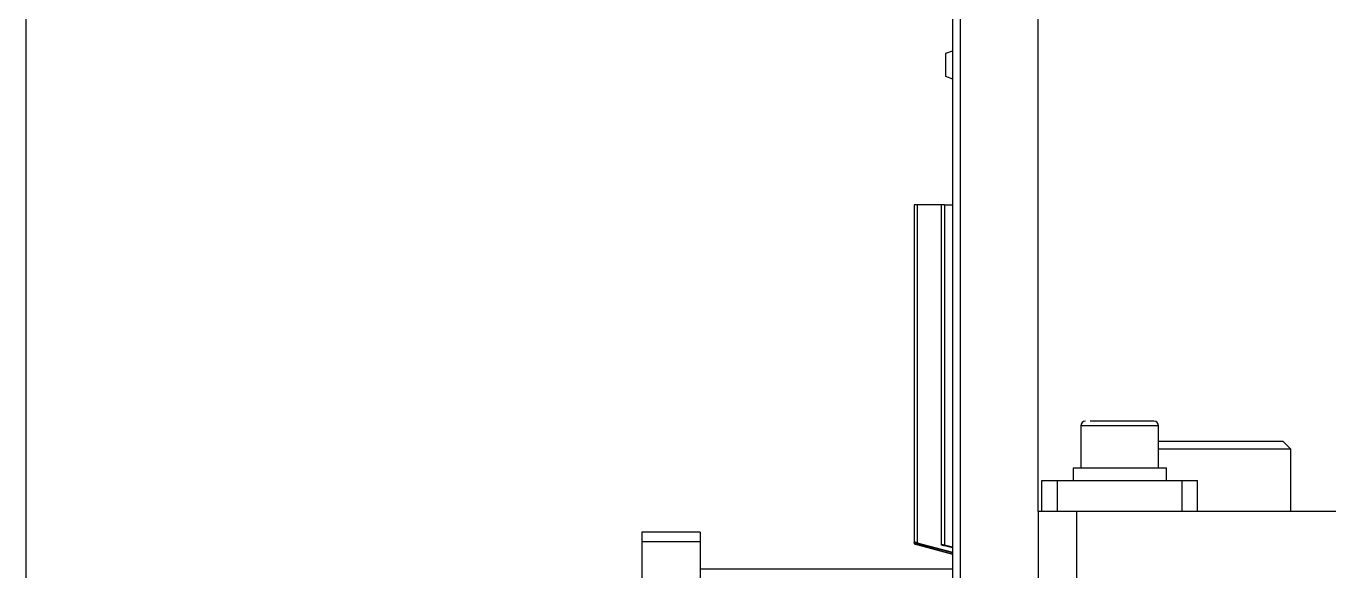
# Model space of a CAD drawing. Header units: centimetres. Extents: x 470464 to 524273, y 49611 to 59074.
# Drawn here: x 505485.43 to 505502.17, y 52577.8 to 52584.81 of the extents above; entities that cross this region are included whole.
import ezdxf

# ---------------------------------------------------------------- set-up
doc = ezdxf.new("R2010")
doc.units = ezdxf.units.CM
doc.header["$MEASUREMENT"] = 0
doc.layers.add('vinç', color=7, linetype='Continuous')

# ---------------------------------------------------------------- blocks, each defined once
blk = doc.blocks.new('ytnytnytnnytytnrmutnebe')
at = {"color": 2, "linetype": 'Continuous', "lineweight": 25}
for p, q in [((416517.82, 68899.253), (416517.291, 68899.253)), ((416517.945, 68899.253), (416517.82, 68899.253)), ((416517.82, 68898.503), (416517.82, 68899.253)), ((416517.945, 68898.503), (416517.945, 68899.253)), ((416517.82, 68898.503), (416517.291, 68898.503)), ((416517.47, 68898.503), (416517.47, 68895.263)), ((416517.945, 68898.503), (416517.82, 68898.503)), ((416517.794, 68895.753), (416517.662, 68895.263)), ((416517.662, 68895.263), (416517.783, 68895.715)), ((416517.801, 68895.715), (416517.68, 68895.263)), ((416517.807, 68895.715), (416517.687, 68895.263)), ((416517.801, 68895.715), (416517.783, 68895.715)), ((416517.812, 68895.753), (416517.794, 68895.753)), ((416522.152, 68895.715), (416517.807, 68895.715)), ((416517.812, 68895.753), (416517.815, 68895.753)), ((416522.152, 68895.753), (416517.815, 68895.753)), ((416522.152, 68895.715), (416522.152, 68895.753)), ((416522.152, 68895.403), (416522.152, 68895.715)), ((416517.74, 68895.263), (416517.766, 68895.365)), ((416517.752, 68895.263), (416517.778, 68895.365)), ((416522.152, 68895.365), (416517.778, 68895.365)), ((416517.785, 68895.403), (416517.779, 68895.403)), ((416517.785, 68895.403), (416522.152, 68895.403)), ((416522.152, 68895.365), (416522.152, 68895.403)), ((416522.152, 68895.365), (416522.152, 68895.263)), ((416527.76, 68895.263), (416511.61, 68895.263)), ((416523.807, 68895.353), (416523.774, 68895.263)), ((416523.952, 68895.353), (416523.807, 68895.353)), ((416524.097, 68895.353), (416523.952, 68895.353)), ((416524.13, 68895.263), (416524.097, 68895.353)), ((416565.01, 68895.163), (416511.61, 68895.163)), ((416518.21, 68894.163), (416517.21, 68894.163)), ((416518.21, 68893.663), (416518.21, 68894.163)), ((416518.21, 68894.163), (416565.01, 68894.163)), ((416518.21, 68894.113), (416518.61, 68894.113)), ((416518.61, 68894.113), (416518.61, 68893.913)), ((416518.21, 68893.913), (416518.61, 68893.913)), ((416518.61, 68893.913), (416518.61, 68892.313)), ((416518.77, 68893.713), (416518.61, 68893.713)), ((416518.77, 68893.713), (416518.77, 68893.336)), ((416517.21, 68893.663), (416518.21, 68893.663)), ((416518.21, 68888.413), (416518.21, 68893.663)), ((416519.31, 68893.613), (416518.77, 68893.613)), ((416519.31, 68893.546), (416519.31, 68893.613)), ((416519.31, 68892.613), (416519.31, 68893.546)), ((416518.77, 68893.336), (416518.77, 68892.513)), ((416518.61, 68892.513), (416518.77, 68892.513)), ((416518.77, 68892.613), (416519.31, 68892.613)), ((416519.01, 68891.989), (416519.01, 68892.613)), ((416519.11, 68892.003), (416519.11, 68892.613)), ((416518.21, 68892.313), (416518.61, 68892.313)), ((416518.61, 68892.313), (416518.61, 68892.113)), ((416518.21, 68892.113), (416518.61, 68892.113)), ((416519.01, 68890.913), (416519.01, 68891.989)), ((416519.11, 68891.013), (416519.11, 68892.003)), ((416519.01, 68890.913), (416519.11, 68891.013)), ((416518.21, 68890.913), (416519.01, 68890.913))]:
    blk.add_line(p, q, dxfattribs=at)
for centre, start, end in [((416519.31, 68893.553), 0, 90), ((416519.31, 68892.673), 270, 0)]:
    blk.add_arc(centre, 0.06, start, end, dxfattribs=at)
for points, knots in [([(416517.794, 68895.753), (416517.794, 68895.753), (416517.793, 68895.752), (416517.792, 68895.746), (416517.789, 68895.736), (416517.786, 68895.725), (416517.784, 68895.718), (416517.783, 68895.715)], [0, 0, 0, 0, 0.2102837, 0.4205082, 0.6338258, 0.8539655, 1, 1, 1, 1]), ([(416517.801, 68895.715), (416517.802, 68895.719), (416517.804, 68895.729), (416517.808, 68895.741), (416517.811, 68895.749), (416517.812, 68895.753), (416517.812, 68895.753), (416517.812, 68895.753)], [0, 0, 0, 0, 0.229704, 0.45963, 0.68627, 0.905707, 1, 1, 1, 1]), ([(416517.807, 68895.715), (416517.808, 68895.719), (416517.81, 68895.728), (416517.813, 68895.74), (416517.815, 68895.749), (416517.816, 68895.753), (416517.815, 68895.753), (416517.815, 68895.753)], [0, 0, 0, 0, 0.22788, 0.455973, 0.679013, 0.894339, 1, 1, 1, 1]), ([(416517.766, 68895.365), (416517.768, 68895.369), (416517.77, 68895.379), (416517.774, 68895.391), (416517.777, 68895.399), (416517.778, 68895.403), (416517.779, 68895.403), (416517.779, 68895.403)], [0, 0, 0, 0, 0.229689, 0.459428, 0.687472, 0.909127, 1, 1, 1, 1]), ([(416517.785, 68895.403), (416517.786, 68895.403), (416517.786, 68895.402), (416517.785, 68895.396), (416517.783, 68895.386), (416517.781, 68895.375), (416517.779, 68895.368), (416517.778, 68895.365)], [0, 0, 0, 0, 0.210118, 0.420246, 0.631071, 0.846786, 1, 1, 1, 1]), ([(416519.37, 68892.675), (416519.37, 68892.675), (416519.37, 68892.672), (416519.37, 68892.686), (416519.37, 68892.717), (416519.37, 68892.78), (416519.37, 68892.888), (416519.37, 68893.023), (416519.37, 68893.138), (416519.37, 68893.228), (416519.37, 68893.312), (416519.37, 68893.411), (416519.37, 68893.462), (416519.37, 68893.494)], [0, 0, 0, 0, 0.021188, 0.100156, 0.179126, 0.256453, 0.400103, 0.543753, 0.621083, 0.700051, 0.779023, 0.85635, 1, 1, 1, 1])]:
    blk.add_open_spline(points, degree=3, knots=knots, dxfattribs=at)
blk = doc.blocks.new('fhgdfsdfhgjgfhgd')
at = {"layer": 'vinç', "color": 2}
blk.add_blockref('ytnytnytnnytytnrmutnebe', (-222, 0), dxfattribs=at)

msp = doc.modelspace()

# ---------------------------------------------------------------- linework, layer by layer
at = {"layer": 'vinç', "color": 4}
msp.add_line((505485.428, 50097.11), (505485.428, 58147.11), dxfattribs=at)

# ---------------------------------------------------------------- block references
at = {"layer": 'vinç', "color": 2, "rotation": 90}
msp.add_blockref('fhgdfsdfhgjgfhgd', (574392.592, -363717.645), dxfattribs=at)

doc.saveas('drawing.dxf')
